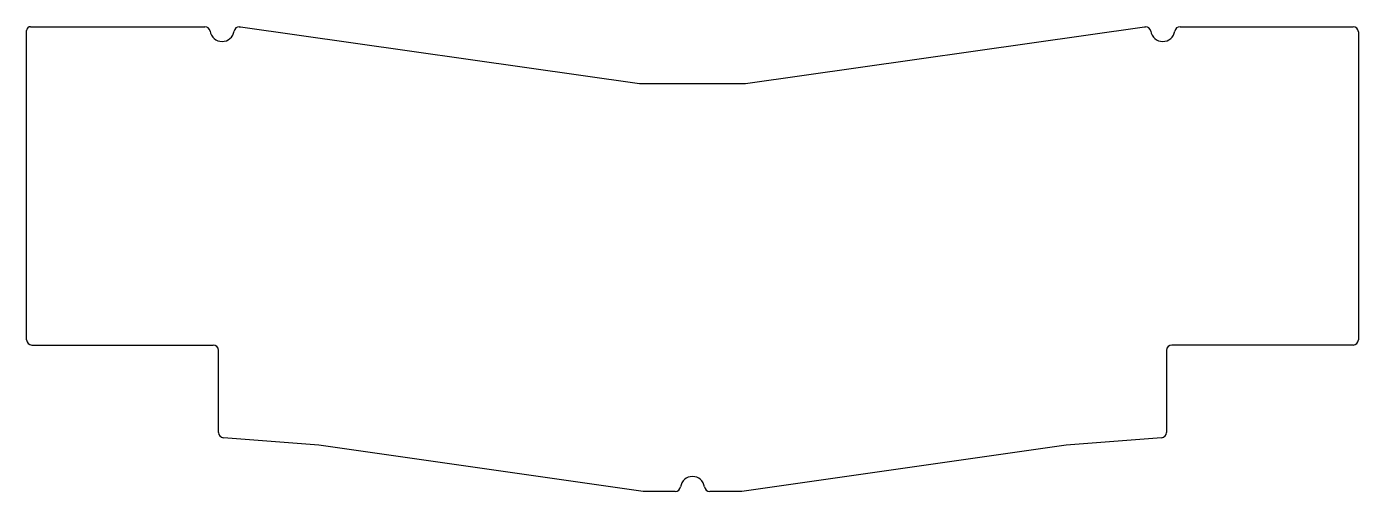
# Model space of a CAD drawing. Header units: millimetres. Extents: x -126 to 126, y -46 to 41.
import ezdxf

# ---------------------------------------------------------------- set-up
doc = ezdxf.new("R2010")
doc.units = ezdxf.units.MM
doc.layers.get('0').update_dxf_attribs({"linetype": 'CONTINUOUS'})

msp = doc.modelspace()

# ---------------------------------------------------------------- linework, layer by layer
for p, q in [((-125.89, -17.83), (-125.89, 40.58)), ((-125.15, 41.32), (-92.2, 41.32)), ((-85.68, 41.32), (-85.48, 41.32)), ((-85.48, 41.32), (-10.03, 30.6)), ((10.03, 30.6), (85.48, 41.32)), ((85.48, 41.32), (85.65, 41.32)), ((92.18, 41.32), (124.89, 41.32)), ((125.89, 40.32), (125.89, -17.83)), ((-10.03, 30.6), (10.03, 30.6)), ((-124.89, -18.83), (-90.62, -18.83)), ((-89.62, -35.33), (-89.62, -19.83)), ((89.62, -19.83), (89.62, -35.33)), ((124.89, -18.83), (90.62, -18.83)), ((-70.63, -37.75), (-88.7, -36.33)), ((-9.34, -46.47), (-70.63, -37.75)), ((70.63, -37.75), (9.34, -46.47)), ((88.7, -36.33), (70.63, -37.75)), ((-3.26, -46.47), (-9.34, -46.47)), ((9.34, -46.47), (3.26, -46.47))]:
    msp.add_line(p, q)
for centre, radius, start, end in [((-125.15, 40.58), 0.741, 90, 180), ((-92.2, 40.32), 1, 8.7147, 90), ((-88.94, 40.82), 2.3, 188.7147, 351.2853), ((-85.68, 40.32), 1, 90, 171.2853), ((85.65, 40.32), 1, 8.7132, 89.9984), ((88.91, 40.82), 2.3, 188.7132, 351.2837), ((92.18, 40.32), 1, 89.9984, 171.2837), ((124.89, 40.32), 1, 0, 89.9984), ((-124.89, -17.83), 1, 180, 270), ((-90.62, -19.83), 1, 0, 90), ((90.62, -19.83), 1, 90, 180), ((124.89, -17.83), 1, -90, 0), ((-88.62, -35.33), 1, 180, 265.5017), ((88.62, -35.33), 1, -85.501, 0), ((0, -45.97), 2.3, 8.7147, 171.2853), ((-3.26, -45.47), 1, 270, 351.2853), ((3.26, -45.47), 1, 188.7147, 270)]:
    msp.add_arc(centre, radius, start, end)

doc.saveas('drawing.dxf')
